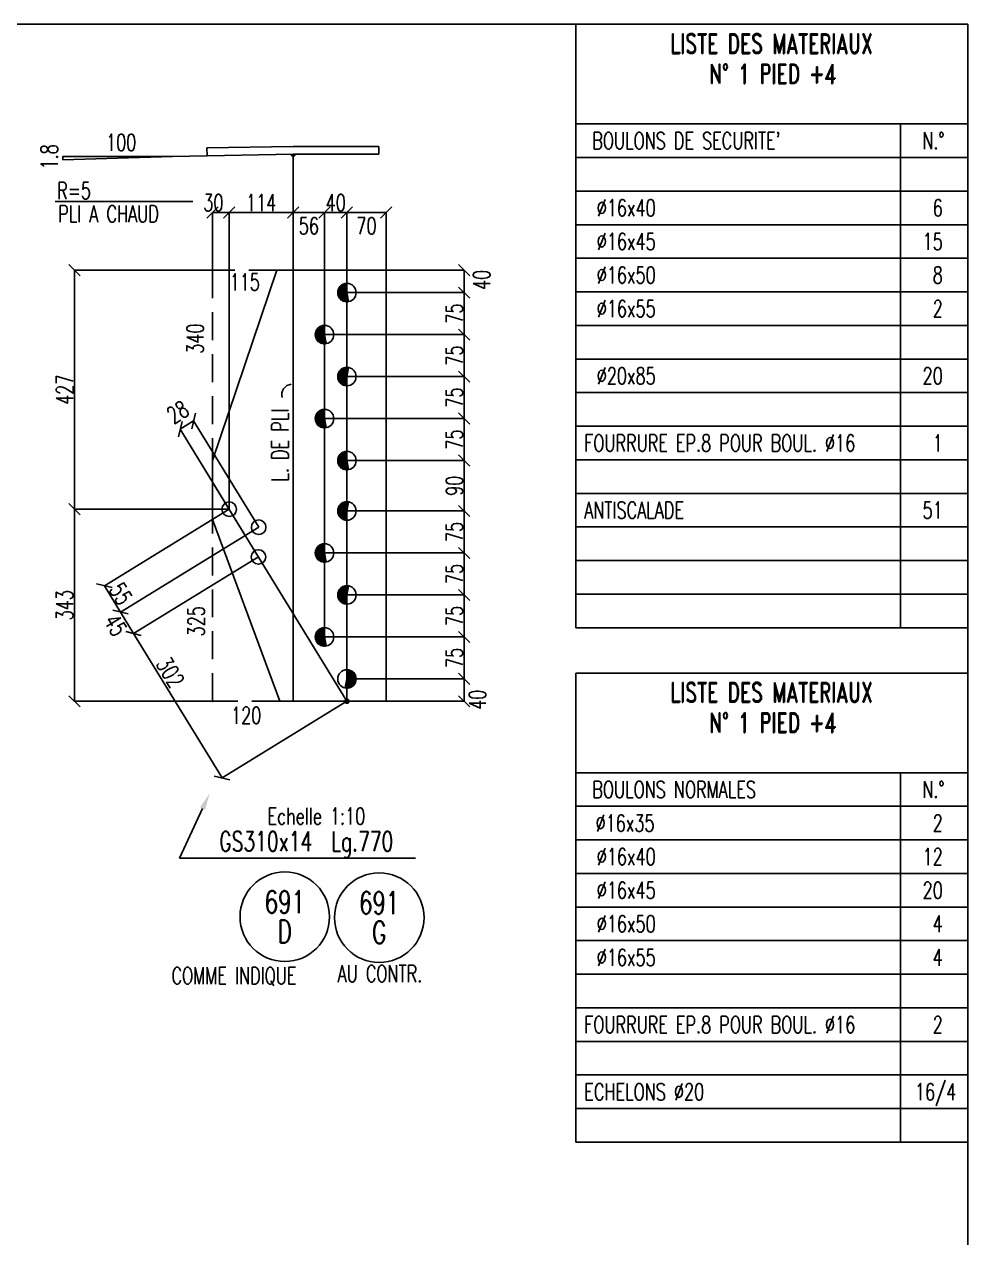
# Model space of a CAD drawing. Extents: x 669586 to 685806, y -4580 to 6900.
# Drawn here: x 682435 to 685806, y 2565 to 6900 of the extents above; entities that cross this region are included whole.
import ezdxf
from ezdxf.enums import TextEntityAlignment as Align

# ---------------------------------------------------------------- set-up
doc = ezdxf.new("R2010")
doc.units = 0
doc.header["$LTSCALE"] = 200
doc.header["$MEASUREMENT"] = 0
doc.linetypes.add('DASHED', pattern=[0.75, 0.5, -0.25])
doc.layers.get('0').update_dxf_attribs({"linetype": 'CONTINUOUS'})
for name, color, linetype in [('BOLLINI_5', 7, 'CONTINUOUS'), ('FORI', 2, 'CONTINUOUS'), ('LINEE_PIASTRA', 2, 'CONTINUOUS'), ('LINEE_PIASTRE', 2, 'CONTINUOUS'), ('LM', 7, 'CONTINUOUS'), ('LS', 7, 'CONTINUOUS'), ('PIASTRE', 5, 'CONTINUOUS'), ('PIEGA', 4, 'CONTINUOUS'), ('PIEGA_C_103_50', 7, 'CONTINUOUS'), ('TESTI_A_P', 7, 'CONTINUOUS')]:
    doc.layers.add(name, color=color, linetype=linetype)
doc.styles.add('QUOTE', font='ROMANS8.SHX', dxfattribs={"width": 0.7})
doc.styles.add('RD', font='ROMAND8.SHX', dxfattribs={"width": 0.7})
doc.styles.add('RQL', font='ROMANS8.SHX', dxfattribs={"width": 0.7})
doc.styles.add('RS', font='ROMANS8.shx', dxfattribs={"width": 0.7})
doc.styles.get("Standard").update_dxf_attribs({"font": 'ROMANS8.SHX', "width": 0.7})
doc.dimstyles.new('TRATTO', dxfattribs={"dimscale": 0, "dimtxt": 60, "dimasz": 40, "dimexe": 0, "dimexo": 0, "dimgap": 5, "dimtad": 1, "dimrnd": 0.5, "dimdsep": 46, "dimtxsty": 'RS', "dimblk1": 'OBLIQUE', "dimblk2": 'OBLIQUE', "dimsah": 1, "dimcen": 0.09, "dimclrd": 2, "dimclre": 2, "dimclrt": 7, "dimadec": 0, "dimazin": 0, "dimtfac": 1, "dimtix": 1, "dimtmove": 2, "dimatfit": 3, "dimfxl": 1, "dimtolj": 1, "dimtzin": 0, "dimarcsym": 0})

# ---------------------------------------------------------------- blocks, each defined once
blk = doc.blocks.new('MRKR_98')
blk.add_point((0, 0))
at = {"color": 7, "style": 'QUOTE', "width": 0.5, "flags": 1}
for tag, p in [('TI', (3.7, 6.8)), ('NFORI', (3.7, 5.3)), ('AUX2', (3.7, 4.9)), ('FAM', (3.7, 4.5)), ('AUX1', (3.7, 4.2)), ('COMMESSA', (3.7, 3.8)), ('SPESSORE', (3.7, 2.5)), ('SV', (3.7, 1.8)), ('QUA', (3.7, 1.1)), ('DI_S', (3.7, 6.4)), ('D_S', (3.7, 6)), ('E_S', (3.7, 5.7)), ('MD', (3.7, 3.5)), ('MP', (3.7, 3.2)), ('LARGHEZZA', (3.7, 2.8)), ('NP', (3.7, 2.1)), ('PESO', (3.7, 1.4)), ('LUN', (3.7, 0.8)), ('PROF', (3.7, 0.4)), ('POS', (3.7, 0.1))]:
    blk.add_attdef(tag, p, '', height=0.2, dxfattribs=at)
at = {"color": 7, "flags": 1}
for tag, p in [('LAV1', (5.3, 6.9)), ('LAV2', (5.3, 6.5)), ('LAV3', (5.3, 6.2)), ('LAV4', (5.3, 5.9)), ('LAV5', (5.3, 5.5)), ('LAV6', (5.3, 5.2)), ('LAV7', (5.3, 4.9)), ('LAV8', (5.3, 4.5)), ('LAV9', (5.3, 4.2)), ('LAV10', (5.3, 3.9))]:
    blk.add_attdef(tag, p, '', height=0.2, dxfattribs=at)
blk = doc.blocks.new('16')
blk.add_circle((0, 0), 1)
blk = doc.blocks.new('20')
at = {"color": 0}
for p, q in [((0, 0.98), (0.02, 1)), ((0, 0.94), (0.06, 1)), ((1, -0.01), (0, 0.99)), ((0, 0.89), (0.1, 0.99)), ((0, 0.85), (0.14, 0.99)), ((0, 0.8), (0.18, 0.98)), ((0, 0.76), (0.22, 0.98)), ((0, 0.71), (0.25, 0.97)), ((0, 0.67), (0.29, 0.96)), ((1, -0.05), (0, 0.95)), ((0, 0.62), (0.32, 0.95)), ((0, 0.58), (0.36, 0.93)), ((0, 0.53), (0.39, 0.92)), ((0, 0.49), (0.42, 0.91)), ((1, -0.09), (0, 0.9)), ((0, 0.44), (0.45, 0.89)), ((0, 0.4), (0.48, 0.88)), ((0.99, -0.13), (0, 0.86)), ((0, 0.35), (0.51, 0.86)), ((0, 0.31), (0.54, 0.84)), ((0, 0.26), (0.56, 0.83)), ((0.99, -0.17), (0, 0.81)), ((0, 0.22), (0.59, 0.81)), ((0, 0.17), (0.61, 0.79)), ((0.98, -0.21), (0, 0.77)), ((0, 0.13), (0.64, 0.77)), ((0, 0.08), (0.66, 0.75)), ((0, 0.04), (0.69, 0.73)), ((0.97, -0.25), (0, 0.72)), ((0, -0.01), (0.71, 0.7)), ((0.96, -0.28), (0, 0.68)), ((0, -0.05), (0.73, 0.68)), ((0, -0.1), (0.75, 0.66)), ((0.95, -0.32), (0, 0.63)), ((0, -0.14), (0.77, 0.63)), ((0, -0.19), (0.79, 0.61)), ((0.94, -0.35), (0, 0.59)), ((0, -0.23), (0.81, 0.58)), ((0, -0.28), (0.83, 0.56)), ((0.92, -0.38), (0, 0.54)), ((0, -0.32), (0.85, 0.53)), ((0.91, -0.41), (0, 0.5)), ((0, -0.36), (0.87, 0.5)), ((0, -0.41), (0.88, 0.47)), ((0.9, -0.44), (0, 0.45)), ((0, -0.45), (0.9, 0.44)), ((0.88, -0.47), (0, 0.41)), ((0, -0.5), (0.91, 0.41)), ((0, -0.54), (0.92, 0.38)), ((0.87, -0.5), (0, 0.36)), ((0, -0.59), (0.94, 0.35)), ((0.85, -0.53), (0, 0.32)), ((0, -0.63), (0.95, 0.31)), ((0, -0.68), (0.96, 0.28)), ((0.83, -0.56), (0, 0.27)), ((0, -0.72), (0.97, 0.25)), ((0.81, -0.58), (0, 0.23)), ((0, -0.77), (0.98, 0.21)), ((0.79, -0.61), (0, 0.18)), ((0, -0.81), (0.99, 0.17)), ((0.77, -0.63), (0, 0.14)), ((0, -0.86), (0.99, 0.13)), ((0.75, -0.66), (0, 0.09)), ((0, -0.9), (1, 0.09)), ((0.73, -0.68), (0, 0.05)), ((0, -0.95), (1, 0.05)), ((0.71, -0.7), (0, 0.01)), ((0, -0.99), (1, 0.01)), ((1, 0.04), (0.04, 1)), ((1, 0.09), (0.09, 1)), ((0.99, 0.14), (0.14, 0.99)), ((0.98, 0.19), (0.19, 0.98)), ((0.97, 0.25), (0.25, 0.97)), ((0.95, 0.31), (0.31, 0.95)), ((0.92, 0.38), (0.38, 0.92)), ((0.88, 0.47), (0.47, 0.88)), ((0.81, 0.59), (0.59, 0.81)), ((0.69, -0.73), (0, -0.04)), ((0.66, -0.75), (0, -0.08)), ((0.64, -0.77), (0, -0.13)), ((0.61, -0.79), (0, -0.17)), ((0.59, -0.81), (0, -0.22)), ((0.56, -0.83), (0, -0.26)), ((0.54, -0.84), (0, -0.31)), ((0.51, -0.86), (0, -0.35)), ((0.48, -0.88), (0, -0.4)), ((0.45, -0.89), (0, -0.44)), ((0.42, -0.91), (0, -0.49)), ((0.39, -0.92), (0, -0.53)), ((0.36, -0.93), (0, -0.58)), ((0.32, -0.95), (0, -0.62)), ((0.29, -0.96), (0, -0.67)), ((0.25, -0.97), (0, -0.71)), ((0.22, -0.98), (0, -0.76)), ((0.18, -0.98), (0, -0.8)), ((0.14, -0.99), (0, -0.85)), ((0.1, -0.99), (0, -0.89)), ((0.04, -1), (1, -0.04)), ((0.09, -1), (1, -0.09)), ((0.14, -0.99), (0.99, -0.14)), ((0.19, -0.98), (0.98, -0.19)), ((0.25, -0.97), (0.97, -0.25)), ((0.31, -0.95), (0.95, -0.31)), ((0.38, -0.92), (0.92, -0.38)), ((0.47, -0.88), (0.88, -0.47)), ((0.59, -0.81), (0.81, -0.59))]:
    blk.add_line(p, q, dxfattribs=at)
blk.add_line((0, 1), (0, -1))
blk.add_circle((0, 0), 1)
blk = doc.blocks.new('_OBLIQUE')
at = {"color": 0, "linetype": 'ByBlock'}
blk.add_line((-0.5, -0.5), (0.5, 0.5), dxfattribs=at)
blk = doc.blocks.new('*D145')
at = {"layer": 'LS', "color": 2, "lineweight": -2, "transparency": 16777216}
for p, q in [((683587.8, 4561.1), (684006.9, 4561.1)), ((684006.9, 4481.1), (684006.9, 4561.1)), ((683727.8, 4481.1), (684006.9, 4481.1))]:
    blk.add_line(p, q, dxfattribs=at)
at = {"layer": 'LS', "color": 2, "lineweight": -2, "transparency": 16777216, "xscale": 40, "yscale": 40, "zscale": 40}
for p, rotation in [((684006.9, 4561.1), 90), ((684006.9, 4481.1), 270)]:
    blk.add_blockref('_OBLIQUE', p, dxfattribs=dict(at, rotation=rotation))
at = {"layer": 'LS', "color": 7, "transparency": 16777216, "insert": (684054.3, 4486.7), "char_height": 60, "attachment_point": 5, "rotation": 90, "style": 'RS'}
blk.add_mtext('\\A1;40', dxfattribs=at)
blk = doc.blocks.new('*D146')
at = {"layer": 'LS', "color": 2, "lineweight": -2, "transparency": 16777216}
for p, q in [((683507.8, 4711.1), (684006.9, 4711.1)), ((684006.9, 4561.1), (684006.9, 4711.1)), ((683587.8, 4561.1), (684006.9, 4561.1))]:
    blk.add_line(p, q, dxfattribs=at)
at = {"layer": 'LS', "color": 2, "lineweight": -2, "transparency": 16777216, "xscale": 40, "yscale": 40, "zscale": 40}
for p, rotation in [((684006.9, 4711.1), 90), ((684006.9, 4561.1), 270)]:
    blk.add_blockref('_OBLIQUE', p, dxfattribs=dict(at, rotation=rotation))
at = {"layer": 'LS', "color": 7, "transparency": 16777216, "insert": (683971.9, 4636.1), "char_height": 60, "attachment_point": 5, "rotation": 90, "style": 'RS'}
blk.add_mtext('\\A1;75', dxfattribs=at)
blk = doc.blocks.new('*D170')
at = {"layer": 'LS', "color": 2, "lineweight": -2, "transparency": 16777216}
for p, q in [((683587.8, 4861.1), (684006.9, 4861.1)), ((684006.9, 4711.1), (684006.9, 4861.1)), ((683507.8, 4711.1), (684006.9, 4711.1))]:
    blk.add_line(p, q, dxfattribs=at)
at = {"layer": 'LS', "color": 2, "lineweight": -2, "transparency": 16777216, "xscale": 40, "yscale": 40, "zscale": 40}
for p, rotation in [((684006.9, 4861.1), 90), ((684006.9, 4711.1), 270)]:
    blk.add_blockref('_OBLIQUE', p, dxfattribs=dict(at, rotation=rotation))
at = {"layer": 'LS', "color": 7, "transparency": 16777216, "insert": (683971.9, 4786.1), "char_height": 60, "attachment_point": 5, "rotation": 90, "style": 'RS'}
blk.add_mtext('\\A1;75', dxfattribs=at)
blk = doc.blocks.new('*D171')
at = {"layer": 'LS', "color": 2, "lineweight": -2, "transparency": 16777216}
for p, q in [((683507.8, 5011.1), (684006.9, 5011.1)), ((684006.9, 4861.1), (684006.9, 5011.1)), ((683587.8, 4861.1), (684006.9, 4861.1))]:
    blk.add_line(p, q, dxfattribs=at)
at = {"layer": 'LS', "color": 2, "lineweight": -2, "transparency": 16777216, "xscale": 40, "yscale": 40, "zscale": 40}
for p, rotation in [((684006.9, 5011.1), 90), ((684006.9, 4861.1), 270)]:
    blk.add_blockref('_OBLIQUE', p, dxfattribs=dict(at, rotation=rotation))
at = {"layer": 'LS', "color": 7, "transparency": 16777216, "insert": (683971.9, 4936.1), "char_height": 60, "attachment_point": 5, "rotation": 90, "style": 'RS'}
blk.add_mtext('\\A1;75', dxfattribs=at)
blk = doc.blocks.new('*D147')
at = {"layer": 'LS', "color": 2, "lineweight": -2, "transparency": 16777216}
for p, q in [((683587.8, 5161.1), (684006.9, 5161.1)), ((684006.9, 5011.1), (684006.9, 5161.1)), ((683507.8, 5011.1), (684006.9, 5011.1))]:
    blk.add_line(p, q, dxfattribs=at)
at = {"layer": 'LS', "color": 2, "lineweight": -2, "transparency": 16777216, "xscale": 40, "yscale": 40, "zscale": 40}
for p, rotation in [((684006.9, 5161.1), 90), ((684006.9, 5011.1), 270)]:
    blk.add_blockref('_OBLIQUE', p, dxfattribs=dict(at, rotation=rotation))
at = {"layer": 'LS', "color": 7, "transparency": 16777216, "insert": (683971.9, 5086.1), "char_height": 60, "attachment_point": 5, "rotation": 90, "style": 'RS'}
blk.add_mtext('\\A1;75', dxfattribs=at)
blk = doc.blocks.new('*D148')
at = {"layer": 'LS', "color": 2, "lineweight": -2, "transparency": 16777216}
for p, q in [((683587.8, 5341.1), (684006.9, 5341.1)), ((684006.9, 5161.1), (684006.9, 5341.1)), ((683587.8, 5161.1), (684006.9, 5161.1))]:
    blk.add_line(p, q, dxfattribs=at)
at = {"layer": 'LS', "color": 2, "lineweight": -2, "transparency": 16777216, "xscale": 40, "yscale": 40, "zscale": 40}
for p, rotation in [((684006.9, 5341.1), 90), ((684006.9, 5161.1), 270)]:
    blk.add_blockref('_OBLIQUE', p, dxfattribs=dict(at, rotation=rotation))
at = {"layer": 'LS', "color": 7, "transparency": 16777216, "insert": (683971.9, 5251.1), "char_height": 60, "attachment_point": 5, "rotation": 90, "style": 'RS'}
blk.add_mtext('\\A1;90', dxfattribs=at)
blk = doc.blocks.new('*D149')
at = {"layer": 'LS', "color": 2, "lineweight": -2, "transparency": 16777216}
for p, q in [((683507.8, 5491.1), (684006.9, 5491.1)), ((684006.9, 5341.1), (684006.9, 5491.1)), ((683587.8, 5341.1), (684006.9, 5341.1))]:
    blk.add_line(p, q, dxfattribs=at)
at = {"layer": 'LS', "color": 2, "lineweight": -2, "transparency": 16777216, "xscale": 40, "yscale": 40, "zscale": 40}
for p, rotation in [((684006.9, 5491.1), 90), ((684006.9, 5341.1), 270)]:
    blk.add_blockref('_OBLIQUE', p, dxfattribs=dict(at, rotation=rotation))
at = {"layer": 'LS', "color": 7, "transparency": 16777216, "insert": (683971.9, 5416.1), "char_height": 60, "attachment_point": 5, "rotation": 90, "style": 'RS'}
blk.add_mtext('\\A1;75', dxfattribs=at)
blk = doc.blocks.new('*D150')
at = {"layer": 'LS', "color": 2, "lineweight": -2, "transparency": 16777216}
for p, q in [((683587.8, 5641.1), (684006.9, 5641.1)), ((684006.9, 5491.1), (684006.9, 5641.1)), ((683507.8, 5491.1), (684006.9, 5491.1))]:
    blk.add_line(p, q, dxfattribs=at)
at = {"layer": 'LS', "color": 2, "lineweight": -2, "transparency": 16777216, "xscale": 40, "yscale": 40, "zscale": 40}
for p, rotation in [((684006.9, 5641.1), 90), ((684006.9, 5491.1), 270)]:
    blk.add_blockref('_OBLIQUE', p, dxfattribs=dict(at, rotation=rotation))
at = {"layer": 'LS', "color": 7, "transparency": 16777216, "insert": (683971.9, 5566.1), "char_height": 60, "attachment_point": 5, "rotation": 90, "style": 'RS'}
blk.add_mtext('\\A1;75', dxfattribs=at)
blk = doc.blocks.new('*D151')
at = {"layer": 'LS', "color": 2, "lineweight": -2, "transparency": 16777216}
for p, q in [((683507.8, 5791.1), (684006.9, 5791.1)), ((684006.9, 5641.1), (684006.9, 5791.1)), ((683587.8, 5641.1), (684006.9, 5641.1))]:
    blk.add_line(p, q, dxfattribs=at)
at = {"layer": 'LS', "color": 2, "lineweight": -2, "transparency": 16777216, "xscale": 40, "yscale": 40, "zscale": 40}
for p, rotation in [((684006.9, 5791.1), 90), ((684006.9, 5641.1), 270)]:
    blk.add_blockref('_OBLIQUE', p, dxfattribs=dict(at, rotation=rotation))
at = {"layer": 'LS', "color": 7, "transparency": 16777216, "insert": (683971.9, 5716.1), "char_height": 60, "attachment_point": 5, "rotation": 90, "style": 'RS'}
blk.add_mtext('\\A1;75', dxfattribs=at)
blk = doc.blocks.new('*D152')
at = {"layer": 'LS', "color": 2, "lineweight": -2, "transparency": 16777216}
for p, q in [((683587.8, 5941.1), (684006.9, 5941.1)), ((684006.9, 5791.1), (684006.9, 5941.1)), ((683507.8, 5791.1), (684006.9, 5791.1))]:
    blk.add_line(p, q, dxfattribs=at)
at = {"layer": 'LS', "color": 2, "lineweight": -2, "transparency": 16777216, "xscale": 40, "yscale": 40, "zscale": 40}
for p, rotation in [((684006.9, 5941.1), 90), ((684006.9, 5791.1), 270)]:
    blk.add_blockref('_OBLIQUE', p, dxfattribs=dict(at, rotation=rotation))
at = {"layer": 'LS', "color": 7, "transparency": 16777216, "insert": (683971.9, 5866.1), "char_height": 60, "attachment_point": 5, "rotation": 90, "style": 'RS'}
blk.add_mtext('\\A1;75', dxfattribs=at)
blk = doc.blocks.new('*D153')
at = {"layer": 'LS', "color": 2, "lineweight": -2, "transparency": 16777216}
for p, q in [((683727.8, 6021.1), (684006.9, 6021.1)), ((684006.9, 5941.1), (684006.9, 6021.1)), ((683587.8, 5941.1), (684006.9, 5941.1))]:
    blk.add_line(p, q, dxfattribs=at)
at = {"layer": 'LS', "color": 2, "lineweight": -2, "transparency": 16777216, "xscale": 40, "yscale": 40, "zscale": 40}
for p, rotation in [((684006.9, 6021.1), 90), ((684006.9, 5941.1), 270)]:
    blk.add_blockref('_OBLIQUE', p, dxfattribs=dict(at, rotation=rotation))
at = {"layer": 'LS', "color": 7, "transparency": 16777216, "insert": (684069.4, 5986.5), "char_height": 60, "attachment_point": 5, "rotation": 90, "style": 'RS'}
blk.add_mtext('\\A1;40', dxfattribs=at)
blk = doc.blocks.new('*D154')
at = {"layer": 'LS', "color": 2, "lineweight": -2, "transparency": 16777216}
for p, q in [((683107.8, 6021.1), (683107.8, 6227.6)), ((683107.8, 6227.6), (683167.3, 6227.6)), ((683167.3, 5167.4), (683167.3, 6227.6))]:
    blk.add_line(p, q, dxfattribs=at)
at = {"layer": 'LS', "color": 2, "lineweight": -2, "transparency": 16777216, "xscale": 40, "yscale": 40, "zscale": 40, "rotation": 180.0000000000001}
blk.add_blockref('_OBLIQUE', (683107.8, 6227.6), dxfattribs=at)
at = {"layer": 'LS', "color": 2, "lineweight": -2, "transparency": 16777216, "xscale": 40, "yscale": 40, "zscale": 40}
blk.add_blockref('_OBLIQUE', (683167.3, 6227.6), dxfattribs=at)
at = {"layer": 'LS', "color": 7, "transparency": 16777216, "insert": (683110.6, 6262.6), "char_height": 60, "attachment_point": 5, "style": 'RS'}
blk.add_mtext('\\A1;30', dxfattribs=at)
blk = doc.blocks.new('*D172')
at = {"layer": 'LS', "color": 2, "lineweight": -2, "transparency": 16777216}
for p, q in [((683167.3, 5167.4), (683167.3, 6227.6)), ((683167.3, 6227.6), (683395.8, 6227.6)), ((683395.8, 6021.1), (683395.8, 6227.6))]:
    blk.add_line(p, q, dxfattribs=at)
at = {"layer": 'LS', "color": 2, "lineweight": -2, "transparency": 16777216, "xscale": 40, "yscale": 40, "zscale": 40, "rotation": 180.0000000000001}
blk.add_blockref('_OBLIQUE', (683167.3, 6227.6), dxfattribs=at)
at = {"layer": 'LS', "color": 2, "lineweight": -2, "transparency": 16777216, "xscale": 40, "yscale": 40, "zscale": 40}
blk.add_blockref('_OBLIQUE', (683395.8, 6227.6), dxfattribs=at)
at = {"layer": 'LS', "color": 7, "transparency": 16777216, "insert": (683281.5, 6262.6), "char_height": 60, "attachment_point": 5, "style": 'RS'}
blk.add_mtext('\\A1;114', dxfattribs=at)
blk = doc.blocks.new('*D155')
at = {"layer": 'LS', "color": 2, "lineweight": -2, "transparency": 16777216}
for p, q in [((683395.8, 6021.1), (683395.8, 6227.6)), ((683395.8, 6227.6), (683507.8, 6227.6)), ((683507.8, 4711.1), (683507.8, 6227.6))]:
    blk.add_line(p, q, dxfattribs=at)
at = {"layer": 'LS', "color": 2, "lineweight": -2, "transparency": 16777216, "xscale": 40, "yscale": 40, "zscale": 40, "rotation": 180.0000000000001}
blk.add_blockref('_OBLIQUE', (683395.8, 6227.6), dxfattribs=at)
at = {"layer": 'LS', "color": 2, "lineweight": -2, "transparency": 16777216, "xscale": 40, "yscale": 40, "zscale": 40}
blk.add_blockref('_OBLIQUE', (683507.8, 6227.6), dxfattribs=at)
at = {"layer": 'LS', "color": 7, "transparency": 16777216, "insert": (683451.8, 6179.8), "char_height": 60, "attachment_point": 5, "style": 'RS'}
blk.add_mtext('\\A1;56', dxfattribs=at)
blk = doc.blocks.new('*D156')
at = {"layer": 'LS', "color": 2, "lineweight": -2, "transparency": 16777216}
for p, q in [((683507.8, 5791.1), (683507.8, 6227.6)), ((683507.8, 6227.6), (683587.8, 6227.6)), ((683587.8, 4481.1), (683587.8, 6227.6))]:
    blk.add_line(p, q, dxfattribs=at)
at = {"layer": 'LS', "color": 2, "lineweight": -2, "transparency": 16777216, "xscale": 40, "yscale": 40, "zscale": 40, "rotation": 180.0000000000001}
blk.add_blockref('_OBLIQUE', (683507.8, 6227.6), dxfattribs=at)
at = {"layer": 'LS', "color": 2, "lineweight": -2, "transparency": 16777216, "xscale": 40, "yscale": 40, "zscale": 40}
blk.add_blockref('_OBLIQUE', (683587.8, 6227.6), dxfattribs=at)
at = {"layer": 'LS', "color": 7, "transparency": 16777216, "insert": (683547.8, 6262.6), "char_height": 60, "attachment_point": 5, "style": 'RS'}
blk.add_mtext('\\A1;40', dxfattribs=at)
blk = doc.blocks.new('*D157')
at = {"layer": 'LS', "color": 2, "lineweight": -2, "transparency": 16777216}
for p, q in [((683587.8, 5941.1), (683587.8, 6227.6)), ((683587.8, 6227.6), (683727.8, 6227.6)), ((683727.8, 6021.1), (683727.8, 6227.6))]:
    blk.add_line(p, q, dxfattribs=at)
at = {"layer": 'LS', "color": 2, "lineweight": -2, "transparency": 16777216, "xscale": 40, "yscale": 40, "zscale": 40, "rotation": 180.0000000000001}
blk.add_blockref('_OBLIQUE', (683587.8, 6227.6), dxfattribs=at)
at = {"layer": 'LS', "color": 2, "lineweight": -2, "transparency": 16777216, "xscale": 40, "yscale": 40, "zscale": 40}
blk.add_blockref('_OBLIQUE', (683727.8, 6227.6), dxfattribs=at)
at = {"layer": 'LS', "color": 7, "transparency": 16777216, "insert": (683657.8, 6179.8), "char_height": 60, "attachment_point": 5, "style": 'RS'}
blk.add_mtext('\\A1;70', dxfattribs=at)
blk = doc.blocks.new('*D158')
at = {"layer": 'LS', "color": 2, "lineweight": -2, "transparency": 16777216}
for p, q in [((683039.9, 5482.5), (682992.1, 5453.2)), ((683272.5, 5102.8), (683039.9, 5482.5)), ((683224.8, 5073.6), (682992.1, 5453.2))]:
    blk.add_line(p, q, dxfattribs=at)
at = {"layer": 'LS', "color": 2, "lineweight": -2, "transparency": 16777216, "xscale": 40, "yscale": 40, "zscale": 40}
for p, rotation in [((683039.9, 5482.5), 31.49835423299996), ((682992.1, 5453.2), 211.498354233)]:
    blk.add_blockref('_OBLIQUE', p, dxfattribs=dict(at, rotation=rotation))
at = {"layer": 'LS', "color": 7, "transparency": 16777216, "insert": (682983.4, 5514.2), "char_height": 60, "attachment_point": 5, "rotation": 31.4984, "style": 'RS'}
blk.add_mtext('\\A1;28', dxfattribs=at)
blk = doc.blocks.new('*D159')
at = {"layer": 'LS', "color": 2, "lineweight": -2, "transparency": 16777216}
for p, q in [((683167.3, 5167.4), (682614, 5167.4)), ((682614, 4481.1), (682614, 5167.4)), ((683107.8, 4481.1), (682614, 4481.1))]:
    blk.add_line(p, q, dxfattribs=at)
at = {"layer": 'LS', "color": 2, "lineweight": -2, "transparency": 16777216, "xscale": 40, "yscale": 40, "zscale": 40}
for p, rotation in [((682614, 5167.4), 90), ((682614, 4481.1), 270)]:
    blk.add_blockref('_OBLIQUE', p, dxfattribs=dict(at, rotation=rotation))
at = {"layer": 'LS', "color": 7, "transparency": 16777216, "insert": (682579, 4824.3), "char_height": 60, "attachment_point": 5, "rotation": 90, "style": 'RS'}
blk.add_mtext('\\A1;343', dxfattribs=at)
blk = doc.blocks.new('*D160')
at = {"layer": 'LS', "color": 2, "lineweight": -2, "transparency": 16777216}
for p, q in [((683107.8, 6021.1), (682614, 6021.1)), ((682614, 5167.4), (682614, 6021.1)), ((683167.3, 5167.4), (682614, 5167.4))]:
    blk.add_line(p, q, dxfattribs=at)
at = {"layer": 'LS', "color": 2, "lineweight": -2, "transparency": 16777216, "xscale": 40, "yscale": 40, "zscale": 40}
for p, rotation in [((682614, 6021.1), 90), ((682614, 5167.4), 270)]:
    blk.add_blockref('_OBLIQUE', p, dxfattribs=dict(at, rotation=rotation))
at = {"layer": 'LS', "color": 7, "transparency": 16777216, "insert": (682579, 5594.3), "char_height": 60, "attachment_point": 5, "rotation": 90, "style": 'RS'}
blk.add_mtext('\\A1;427', dxfattribs=at)
blk = doc.blocks.new('*D161')
at = {"layer": 'LS', "color": 2, "lineweight": -2, "transparency": 16777216}
for p, q in [((683167.3, 5167.4), (682721, 4893.9)), ((683272.5, 5102.8), (682778.5, 4800.1)), ((682721, 4893.9), (682778.5, 4800.1))]:
    blk.add_line(p, q, dxfattribs=at)
at = {"layer": 'LS', "color": 2, "lineweight": -2, "transparency": 16777216, "xscale": 40, "yscale": 40, "zscale": 40}
for p, rotation in [((682721, 4893.9), 121.498354233), ((682778.5, 4800.1), 301.498354233)]:
    blk.add_blockref('_OBLIQUE', p, dxfattribs=dict(at, rotation=rotation))
at = {"layer": 'LS', "color": 7, "transparency": 16777216, "insert": (682779.6, 4865.3), "char_height": 60, "attachment_point": 5, "rotation": 301.4984, "style": 'RS'}
blk.add_mtext('\\A1;55', dxfattribs=at)
blk = doc.blocks.new('*D162')
at = {"layer": 'LS', "color": 2, "lineweight": -2, "transparency": 16777216}
for p, q in [((683272.5, 5102.8), (682778.5, 4800.1)), ((683271.8, 4996.8), (682825.5, 4723.4)), ((682778.5, 4800.1), (682825.5, 4723.4))]:
    blk.add_line(p, q, dxfattribs=at)
at = {"layer": 'LS', "color": 2, "lineweight": -2, "transparency": 16777216, "xscale": 40, "yscale": 40, "zscale": 40}
for p, rotation in [((682778.5, 4800.1), 121.498354233), ((682825.5, 4723.4), 301.498354233)]:
    blk.add_blockref('_OBLIQUE', p, dxfattribs=dict(at, rotation=rotation))
at = {"layer": 'LS', "color": 7, "transparency": 16777216, "insert": (682760.9, 4753.5), "char_height": 60, "attachment_point": 5, "rotation": 301.4984, "style": 'RS'}
blk.add_mtext('\\A1;45', dxfattribs=at)
blk = doc.blocks.new('*D198')
at = {"layer": 'LS', "color": 2, "lineweight": -2, "transparency": 16777216}
for p, q in [((683271.8, 4996.8), (682825.5, 4723.4)), ((682825.5, 4723.4), (683141.5, 4207.7)), ((683587.8, 4481.1), (683141.5, 4207.7))]:
    blk.add_line(p, q, dxfattribs=at)
at = {"layer": 'LS', "color": 2, "lineweight": -2, "transparency": 16777216, "xscale": 40, "yscale": 40, "zscale": 40}
for p, rotation in [((682825.5, 4723.4), 121.498354233), ((683141.5, 4207.7), 301.498354233)]:
    blk.add_blockref('_OBLIQUE', p, dxfattribs=dict(at, rotation=rotation))
at = {"layer": 'LS', "color": 7, "transparency": 16777216, "insert": (682956.6, 4584.7), "char_height": 60, "attachment_point": 5, "rotation": 301.4984, "style": 'RS'}
blk.add_mtext('\\A1;302', dxfattribs=at)
blk = doc.blocks.new('YYY')
blk.add_circle((0, 0), 8)
at = {"color": 3, "style": 'RQL', "width": 0.7}
for tag, p in [('POS3', (0, 0.65)), ('POS2', (0, -4.63))]:
    blk.add_attdef(tag, text='', height=4, dxfattribs=at).set_placement(p, align=Align.CENTER)
at = {"style": 'RQL', "width": 0.7, "flags": 1}
blk.add_attdef('TIPO', text='', height=3, dxfattribs=at).set_placement((0, 0), align=Align.MIDDLE_CENTER)
blk = doc.blocks.new('LPIEGA')
at = {"color": 0, "linetype": 'ByBlock'}
blk.add_line((0, 0), (1, 0), dxfattribs=at)
at = {"color": 0}
for tag, p in [('VUOTO3', (1, 13)), ('VUOTO2', (1, 11)), ('VUOTO1', (1, 9))]:
    blk.add_attdef(tag, p, '', height=1, dxfattribs=at)
at = {"color": 0, "flags": 1}
for tag, p in [('ANG_PIE', (1, 7)), ('INC_PIE', (1, 5)), ('CF', (1, 3)), ('RAGGIO', (1, 1))]:
    blk.add_attdef(tag, p, '', height=1, dxfattribs=at)

msp = doc.modelspace()

# ---------------------------------------------------------------- linework, layer by layer
at = {"color": 2, "linetype": 'DASHED'}
for p, q in [((683337.782, 6021.143), (683107.782, 6021.143)), ((683107.782, 6021.143), (683107.782, 5341.143)), ((683107.782, 4481.143), (683107.782, 5131.143)), ((683347.782, 4481.143), (683107.782, 4481.143))]:
    msp.add_line(p, q, dxfattribs=at)
at = {"layer": 'LINEE_PIASTRA'}
for p, q in [((683337.782, 6021.143), (683107.782, 5341.143)), ((683107.782, 5131.143), (683347.782, 4481.143))]:
    msp.add_line(p, q, dxfattribs=at)
at = {"layer": 'LINEE_PIASTRE'}
for p, q in [((683395.53, 6463.608), (683087.328, 6458.061)), ((683701.782, 6463.608), (683395.53, 6463.608)), ((683701.782, 6463.608), (683701.782, 6435.608)), ((683087.832, 6430.065), (683087.328, 6458.061)), ((683395.782, 6435.608), (683087.832, 6430.065)), ((683701.782, 6435.608), (683395.782, 6435.608)), ((683727.782, 6021.143), (683337.782, 6021.143)), ((683727.782, 4481.143), (683727.782, 6021.143)), ((683107.782, 5341.143), (683107.782, 5131.143)), ((683347.782, 4481.143), (683727.782, 4481.143))]:
    msp.add_line(p, q, dxfattribs=at)
at = {"layer": 'LINEE_PIASTRE', "const_width": 9.75}
msp.add_lwpolyline([(683390.658, 6435.516, 0.99104122), (683400.907, 6435.608)], format="xyb", dxfattribs=at)
at = {"layer": 'LS', "color": 3}
for p, q in [((684406.361, 6899.738), (684406.361, 4743.957)), ((684406.361, 6899.738), (685806.361, 6899.738)), ((685806.361, 6543.738), (684406.361, 6543.738)), ((685566.09, 6543.738), (685566.09, 4743.957)), ((685566.09, 6543.738), (685566.09, 4743.957)), ((685806.361, 6423.755), (684406.361, 6423.755)), ((685806.361, 4743.957), (684406.361, 4743.957)), ((684406.361, 4582.069), (684406.361, 2905.968)), ((684406.361, 4582.069), (685806.361, 4582.069)), ((685806.361, 2905.951), (685806.361, 4582.069)), ((685806.361, 4226.069), (684406.361, 4226.069)), ((685566.09, 4226.069), (685566.09, 2905.968)), ((685566.09, 4226.069), (685566.09, 2905.951)), ((685806.361, 4106.085), (684406.361, 4106.085)), ((685806.361, 2905.951), (684406.361, 2905.951))]:
    msp.add_line(p, q, dxfattribs=at)
at = {"layer": 'LS', "color": 6}
for p, q in [((683087.832, 6430.065), (682964.814, 6427.851)), ((683395.782, 6227.631), (683395.782, 6435.608)), ((685806.361, 6303.772), (684406.361, 6303.772)), ((682544.808, 6266.657), (683036.745, 6266.657)), ((685806.361, 6183.772), (684406.361, 6183.772)), ((685806.361, 6063.789), (684406.361, 6063.789)), ((685806.361, 6063.772), (684406.361, 6063.772)), ((685806.361, 5943.806), (684406.361, 5943.806)), ((685806.361, 5823.839), (684406.361, 5823.839)), ((685806.361, 5703.839), (684406.361, 5703.839)), ((685806.361, 5583.856), (684406.361, 5583.856)), ((685806.361, 5463.873), (684406.361, 5463.873)), ((685806.361, 5343.89), (684406.361, 5343.89)), ((685806.361, 5223.906), (684406.361, 5223.906)), ((685806.361, 5103.906), (684406.361, 5103.906)), ((685806.361, 4983.923), (684406.361, 4983.923)), ((685806.361, 4983.923), (684406.361, 4983.923)), ((685806.361, 4863.94), (684406.361, 4863.94)), ((683072.174, 4098.225), (682989.308, 3920.959)), ((685806.361, 3986.102), (684406.361, 3986.102)), ((685806.361, 3986.102), (684406.361, 3986.102)), ((682989.308, 3920.959), (683833.416, 3920.959)), ((685806.361, 3866.102), (684406.361, 3866.102)), ((685806.361, 3866.102), (684406.361, 3866.102)), ((685806.361, 3746.119), (684406.361, 3746.119)), ((685806.361, 3746.119), (684406.361, 3746.119)), ((685806.361, 3746.102), (684406.361, 3746.102)), ((685806.361, 3626.136), (684406.361, 3626.136)), ((685806.361, 3626.136), (684406.361, 3626.136)), ((685806.361, 3506.153), (684406.361, 3506.153)), ((685806.361, 3506.153), (684406.361, 3506.153)), ((685806.361, 3386.186), (684406.361, 3386.186)), ((685806.361, 3386.186), (684406.361, 3386.186)), ((685806.361, 3266.203), (684406.361, 3266.203)), ((685806.361, 3266.203), (684406.361, 3266.203)), ((685806.361, 3146.237), (684406.361, 3146.237)), ((685806.361, 3026.253), (684406.361, 3026.253))]:
    msp.add_line(p, q, dxfattribs=at)
at = {"layer": 'LS', "color": 2}
msp.add_line((683587.782, 4481.143), (683107.782, 5264.483), dxfattribs=at)
at = {"layer": 'LS', "color": 8}
msp.add_lwpolyline([(669586.361, 6899.738), (669586.361, -4580.262), (682306.361, -4580.262), (682306.361, -2980.262), (685806.361, -2980.262), (685806.361, 6899.738), (669586.361, 6899.738)], close=True, dxfattribs=at)
at = {"layer": 'LS', "color": 6}
msp.add_lwpolyline([(682572.942, 6415.078), (682572.942, 6427.851), (682964.814, 6427.851)], close=True, dxfattribs=at)
at = {"layer": 'LS', "color": 2, "const_width": 9.5}
msp.add_lwpolyline([(683593.013, 4481.589, -1), (683582.551, 4480.698, -1)], format="xyb", close=True, dxfattribs=at)
at = {"layer": 'LS', "color": 6}
msp.add_arc((683392.916, 5576.259), 37.782, 95.919887, 195.152947, dxfattribs=at)
msp.add_solid([(683063.115, 4102.46), (683097.583, 4152.579), (683081.233, 4093.99)], dxfattribs=at)
at = {"layer": 'PIEGA', "color": 6}
msp.add_line((683395.782, 4481.143), (683395.782, 6021.143), dxfattribs=at)

# ---------------------------------------------------------------- block references
at = {"layer": 'BOLLINI_5'}
ref = msp.add_blockref('YYY', (683365.794, 3711.536), dxfattribs=dict(at, xscale=-19.99970832477619, yscale=19.99970832471798, zscale=19.99970832474173))
ref.add_attrib('POS3', '691', dxfattribs={"layer": '0', "color": 3, "height": 79.9988, "style": 'RQL', "width": 0.7}).set_placement((683365.794, 3724.475), align=Align.CENTER)
ref.add_attrib('POS2', 'D', dxfattribs={"layer": '0', "color": 3, "height": 79.999, "style": 'RQL', "width": 0.7}).set_placement((683365.794, 3618.929), align=Align.CENTER)
ref = msp.add_blockref('YYY', (683703.284, 3708.351), dxfattribs=dict(at, xscale=-19.99970832477619, yscale=19.99970832471798, zscale=19.99970832474173))
ref.add_attrib('POS3', '691', dxfattribs={"layer": '0', "color": 3, "height": 79.9988, "style": 'RQL', "width": 0.7}).set_placement((683703.284, 3721.291), align=Align.CENTER)
ref.add_attrib('POS2', 'G', dxfattribs={"layer": '0', "color": 3, "height": 79.999, "style": 'RQL', "width": 0.7}).set_placement((683703.284, 3615.744), align=Align.CENTER)
at = {"layer": 'FORI'}
for name, p, xscale, yscale, zscale, rotation in [('20', (683587.782, 5941.143), 33, 33, 33, 190.9154326064849), ('20', (683507.782, 5791.143), 33, 33, 33, 190.9154326064849), ('20', (683587.782, 5641.143), -33, 32.99999999999999, 33, 349.0845673859999), ('20', (683507.782, 5491.143), 33, 33, 33, 190.9154326064849), ('20', (683587.782, 5341.143), 33, 33, 33, 190.9154326064849), ('16', (683167.287, 5167.373), 26, 26, 26, 341.9941849079263), ('20', (683587.782, 5161.143), -33.00000000000001, 33.00000000000001, 33.00000000000001, 349.0845673859999), ('16', (683272.508, 5102.839), 26, 26, 26, 341.9941849079263), ('16', (683271.782, 4996.842), 26, 26, 26, 341.9941849079263), ('20', (683507.782, 5011.143), 33, 33, 33, 190.9154326064849), ('20', (683587.782, 4861.143), -33, 32.99999999999999, 33, 349.0845673859999), ('20', (683507.782, 4711.143), 33, 33, 33, 190.9154326064849), ('20', (683587.782, 4561.143), 33, 33, 33, 349.0845673859999)]:
    msp.add_blockref(name, p, dxfattribs=dict(at, xscale=xscale, yscale=yscale, zscale=zscale, rotation=rotation))
at = {"layer": 'PIASTRE'}
ref = msp.add_blockref('MRKR_98', (683107.782, 4481.143), dxfattribs=dict(at, xscale=2, yscale=2, zscale=2))
ref.add_attrib('PROF', 'GS310x14  Lg.770', (683131.88, 3945.787), dxfattribs={"layer": '0', "color": 2, "height": 70, "style": 'RS', "width": 0.7})
at = {"layer": 'PIEGA_C_103_50'}
ref = msp.add_blockref('LPIEGA', (683395.782, 4481.143), dxfattribs=dict(at, xscale=1540, zscale=1540, rotation=90))
ref.add_attrib('RAGGIO', 'R=5', (682552.328, 6275.463), dxfattribs={"layer": '0', "color": 7, "height": 60, "style": 'RS', "width": 0.7})
ref.add_attrib('CF', 'PLI A CHAUD', (682555.832, 6192.235), dxfattribs={"layer": '0', "color": 7, "height": 60, "style": 'RS', "width": 0.7})

# ---------------------------------------------------------------- texts
at = {"color": 7, "style": 'RS', "width": 0.7}
msp.add_text('L. DE PLI', height=60, rotation=90, dxfattribs=at).set_placement((683378.755, 5265.716))
at = {"layer": 'LM', "style": 'RD', "width": 0.7}
for s, p in [('LISTE DES MATERIAUX', (685104.67, 6830.654)), ('N%%D 1 PIED +4', (685108.585, 6722.652)), ('LISTE DES MATERIAUX', (685104.67, 4512.984)), ('N%%D 1 PIED +4', (685108.585, 4404.982))]:
    msp.add_text(s, height=69.993, dxfattribs=at).set_placement(p, align=Align.MIDDLE)
at = {"layer": 'LM', "char_height": 59.9916, "style": 'RD'}
for s, insert, attachment_point in [("BOULONS DE SECURITE'", (684464.772, 6483.747), 4), ('N.°', (685723.373, 6483.747), 6), ('BOULONS NORMALES', (684464.772, 4166.077), 4), ('N.°', (685723.373, 4166.077), 6)]:
    msp.add_mtext(s, dxfattribs=dict(at, insert=insert, attachment_point=attachment_point))
at = {"layer": 'LS', "color": 7, "style": 'RS', "width": 0.7}
msp.add_text('100', height=60, dxfattribs=at).set_placement((682781.308, 6477.701), align=Align.MIDDLE)
msp.add_text('1.8', height=60, rotation=90, dxfattribs=at).set_placement((682524.26, 6426.051), align=Align.MIDDLE)
for s, height, p in [('∅16x40', 59.9916, (684480.744, 6213.801)), ('∅16x45', 59.9916, (684480.744, 6093.801)), ('∅16x50', 59.9916, (684480.744, 5973.818)), ('∅16x55', 59.9916, (684480.744, 5853.852)), ('∅20x85', 59.9916, (684480.744, 5613.885)), ('FOURRURE EP.8 POUR BOUL. %%C16', 59.9916, (684436.092, 5373.869)), ('ANTISCALADE', 59.9916, (684436.092, 5133.885)), ('Echelle 1:10', 60, (683304.153, 4040.942)), ('∅16x35', 59.9916, (684476.534, 4016.058)), ('∅16x40', 59.9916, (684480.744, 3896.132)), ('∅16x45', 59.9916, (684480.744, 3776.132)), ('∅16x50', 59.9916, (684480.744, 3656.148)), ('∅16x55', 59.9916, (684480.744, 3536.165)), ('FOURRURE EP.8 POUR BOUL. %%C16', 59.9916, (684436.092, 3296.182)), ('ECHELONS %%C20', 59.9916, (684436.092, 3056.232))]:
    msp.add_text(s, height=height, dxfattribs=at).set_placement(p)
for s, height, p in [('6', 59.992, (685717.084, 6213.801)), ('15', 59.9916, (685717.084, 6093.801)), ('8', 59.992, (685717.084, 5973.818)), ('2', 59.992, (685717.084, 5853.852)), ('20', 59.9916, (685717.084, 5613.885)), ('1', 59.992, (685717.084, 5373.902)), ('51', 59.9916, (685717.084, 5133.919)), ('2', 59.992, (685717.084, 4016.115)), ('12', 59.9916, (685717.084, 3896.132)), ('20', 59.9916, (685717.084, 3776.132)), ('4', 59.992, (685717.084, 3656.148)), ('4', 59.992, (685717.084, 3536.165)), ('2', 59.992, (685717.084, 3296.216)), ('16/4', 59.9916, (685765.363, 3056.266))]:
    msp.add_text(s, height=height, dxfattribs=at).set_placement(p, align=Align.RIGHT)
at = {"layer": 'LS', "color": 2, "style": 'RS', "width": 0.7}
for s, p in [('115', (683222.782, 5978.931)), ('120', (683227.782, 4430.918))]:
    msp.add_text(s, height=60, dxfattribs=at).set_placement(p, align=Align.MIDDLE)
for s, p in [('340', (683045.648, 5776.448)), ('325', (683048.879, 4766.984))]:
    msp.add_text(s, height=60, rotation=90, dxfattribs=at).set_placement(p, align=Align.MIDDLE)
at = {"layer": 'TESTI_A_P', "style": 'RS', "width": 0.7}
for s, p in [('COMME INDIQUE', (682961.056, 3470.885)), ('AU CONTR.', (683554.649, 3478.289))]:
    msp.add_text(s, height=60, dxfattribs=at).set_placement(p)

# ---------------------------------------------------------------- dimensions: what is measured, and where the dimension line sits
at = {"layer": 'LS'}
for base, p1, p2, text, picture, middle in [((683167.287, 6227.631), (683107.782, 6021.143), (683167.287, 5167.373), '30', '*D154', (683110.609, 6262.631)), ((683507.782, 6227.631), (683395.782, 6021.143), (683507.782, 4711.143), '56', '*D155', (683451.782, 6179.791)), ((683727.782, 6227.631), (683587.782, 5941.143), (683727.782, 6021.143), '70', '*D157', (683657.782, 6179.791))]:
    dim = msp.add_linear_dim(base=base, p1=p1, p2=p2, text=text, dimstyle='TRATTO', override={"dimscale": 1}, dxfattribs=at)
    dim.commit()
    dim.dimension.update_dxf_attribs({"geometry": picture, "text_midpoint": middle, "dimtype": 128})
for base, p1, p2, text, picture, middle in [((683395.782, 6227.631), (683167.287, 5167.373), (683395.782, 6021.143), '114', '*D172', (683281.535, 6262.631)), ((683587.782, 6227.631), (683507.782, 5791.143), (683587.782, 4481.143), '40', '*D156', (683547.782, 6262.631))]:
    dim = msp.add_linear_dim(base=base, p1=p1, p2=p2, text=text, dimstyle='TRATTO', override={"dimscale": 1}, dxfattribs=at)
    dim.commit()
    dim.dimension.update_dxf_attribs({"geometry": picture, "text_midpoint": middle})
for base, p1, p2, angle, text, picture, middle in [((682613.983, 6021.143), (683167.287, 5167.373), (683107.782, 6021.143), 90, '427', '*D160', (682578.983, 5594.258)), ((684006.923, 5941.143), (683507.782, 5791.143), (683587.782, 5941.143), 90, '75', '*D152', (683971.923, 5866.143)), ((684006.923, 5791.143), (683587.782, 5641.143), (683507.782, 5791.143), 90, '75', '*D151', (683971.923, 5716.143)), ((684006.923, 5641.143), (683507.782, 5491.143), (683587.782, 5641.143), 90, '75', '*D150', (683971.923, 5566.143)), ((684006.923, 5491.143), (683587.782, 5341.143), (683507.782, 5491.143), 90, '75', '*D149', (683971.923, 5416.143)), ((684006.923, 5341.143), (683587.782, 5161.143), (683587.782, 5341.143), 90, '90', '*D148', (683971.923, 5251.143)), ((682613.983, 5167.373), (683107.782, 4481.143), (683167.287, 5167.373), 90, '343', '*D159', (682578.983, 4824.258)), ((682778.514, 4800.139), (683167.287, 5167.373), (683272.508, 5102.839), 301.498354, '55', '*D161', (682779.621, 4865.321)), ((684006.923, 5161.143), (683507.782, 5011.143), (683587.782, 5161.143), 90, '75', '*D147', (683971.923, 5086.143)), ((684006.923, 5011.143), (683587.782, 4861.143), (683507.782, 5011.143), 90, '75', '*D171', (683971.923, 4936.143)), ((684006.923, 4861.143), (683507.782, 4711.143), (683587.782, 4861.143), 90, '75', '*D170', (683971.923, 4786.143)), ((684006.923, 4711.143), (683587.782, 4561.143), (683507.782, 4711.143), 90, '75', '*D146', (683971.923, 4636.143))]:
    dim = msp.add_linear_dim(base=base, p1=p1, p2=p2, angle=angle, text=text, dimstyle='TRATTO', override={"dimscale": 1}, dxfattribs=at)
    dim.commit()
    dim.dimension.update_dxf_attribs({"geometry": picture, "text_midpoint": middle})
for base, p1, p2, angle, text, picture, middle, dimtype in [((684006.923, 6021.143), (683587.782, 5941.143), (683727.782, 6021.143), 90, '40', '*D153', (684069.37, 5986.48), 128), ((682992.116, 5453.245), (683272.508, 5102.839), (683224.76, 5073.581), 211.498354, '28', '*D158', (682983.39, 5514.212), 128), ((682825.537, 4723.4), (683272.508, 5102.839), (683271.782, 4996.842), 301.498354, '45', '*D162', (682760.898, 4753.508), 128), ((683141.537, 4207.701), (683271.782, 4996.842), (683587.782, 4481.143), 301.498354, '302', '*D198', (682956.551, 4584.694), 160), ((684006.923, 4561.143), (683727.782, 4481.143), (683587.782, 4561.143), 90, '40', '*D145', (684054.264, 4486.75), 128)]:
    dim = msp.add_linear_dim(base=base, p1=p1, p2=p2, angle=angle, text=text, dimstyle='TRATTO', override={"dimscale": 1}, dxfattribs=at)
    dim.commit()
    dim.dimension.update_dxf_attribs({"geometry": picture, "text_midpoint": middle, "dimtype": dimtype})

doc.saveas('drawing.dxf')
